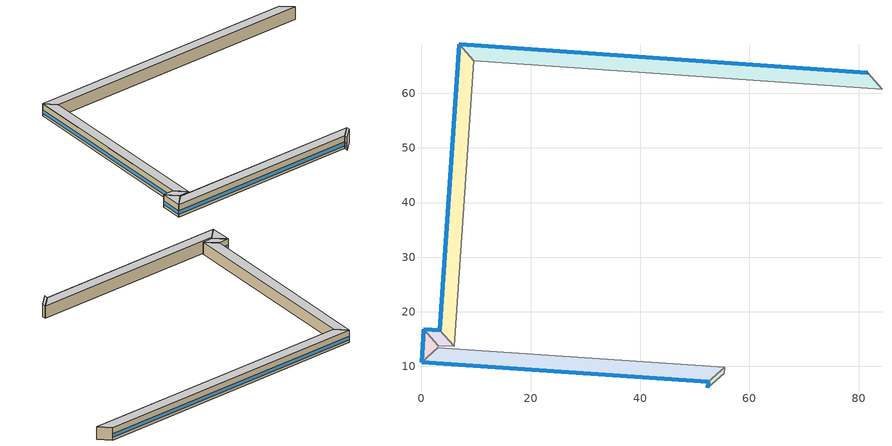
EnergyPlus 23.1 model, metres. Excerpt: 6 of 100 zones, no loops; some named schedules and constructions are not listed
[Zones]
Building Story 1 ThermalZone 19
 floor ground (Typical Insulated Carpeted 8in Slab Floor): 52.42,6.11 52.5,7.22 55.53,9.84 55.45,8.72 z0
 wall outside (Typical Insulated Steel Framed Exterior Wall R-20.41): 52.5,7.22 52.42,6.11 z0:3.6
 wall adiabatic (Typical Interior Wall): 52.42,6.11 55.45,8.72 55.53,9.84 52.5,7.22 z0:3.6
 window (U 0.48 SHGC 0.40 Dbl Ref-D Clr 6mm/13mm): 52.5,7.19 52.42,6.13 z0.76:1.89
 ceiling adiabatic (Typical Interior Ceiling): 55.45,8.72 55.53,9.84 52.5,7.22 52.42,6.11 z3.6
Building Story 1 ThermalZone 20
 floor ground (Typical Insulated Carpeted 8in Slab Floor): 52.5,7.22 0,10.77 3.02,13.4 55.53,9.84 z0
 wall outside (Typical Insulated Steel Framed Exterior Wall R-20.41): 0,10.77 52.5,7.22 z0:3.6
 wall adiabatic (Typical Interior Wall): 52.5,7.22 55.53,9.84 3.02,13.4 0,10.77 z0:3.6
 window (U 0.48 SHGC 0.40 Dbl Ref-D Clr 6mm/13mm): 0.03,10.77 52.48,7.22 z0.76:1.84
 ceiling adiabatic (Typical Interior Ceiling): 55.53,9.84 3.02,13.4 0,10.77 52.5,7.22 z3.6
Building Story 1 ThermalZone 21
 floor ground (Typical Insulated Carpeted 8in Slab Floor): 0,10.77 0.42,16.77 3.09,13.79 3.02,13.4 z0
 wall outside (Typical Insulated Steel Framed Exterior Wall R-20.41): 0.42,16.77 0,10.77 z0:3.6
 wall adiabatic (Typical Interior Wall): 0,10.77 3.02,13.4 3.09,13.79 0.42,16.77 z0:3.6
 window (U 0.48 SHGC 0.40 Dbl Ref-D Clr 6mm/13mm): 0.42,16.74 0,10.8 z0.76:1.85
 ceiling adiabatic (Typical Interior Ceiling): 3.02,13.4 3.09,13.79 0.42,16.77 0,10.77 z3.6
Building Story 1 ThermalZone 22
 floor ground (Typical Insulated Carpeted 8in Slab Floor): 0.42,16.77 3.35,16.66 6.02,13.68 3.09,13.79 z0
 wall outside (Typical Insulated Steel Framed Exterior Wall R-20.41): 3.35,16.66 0.42,16.77 z0:3.6
 wall adiabatic (Typical Interior Wall): 0.42,16.77 3.09,13.79 6.02,13.68 3.35,16.66 z0:3.6
 window (U 0.48 SHGC 0.40 Dbl Ref-D Clr 6mm/13mm): 3.32,16.66 0.44,16.77 z0.76:1.86
 ceiling adiabatic (Typical Interior Ceiling): 3.09,13.79 6.02,13.68 3.35,16.66 0.42,16.77 z3.6
Building Story 1 ThermalZone 23
 floor ground (Typical Insulated Carpeted 8in Slab Floor): 3.35,16.66 6.95,68.97 9.58,65.95 6.02,13.68 z0
 wall outside (Typical Insulated Steel Framed Exterior Wall R-20.41): 6.95,68.97 3.35,16.66 z0:3.6
 wall adiabatic (Typical Interior Wall): 3.35,16.66 6.02,13.68 9.58,65.95 6.95,68.97 z0:3.6
 window (U 0.48 SHGC 0.40 Dbl Ref-D Clr 6mm/13mm): 6.95,68.94 3.35,16.68 z0.76:1.84
 ceiling adiabatic (Typical Interior Ceiling): 6.02,13.68 9.58,65.95 6.95,68.97 3.35,16.66 z3.6
Building Story 1 ThermalZone 24
 floor ground (Typical Insulated Carpeted 8in Slab Floor): 6.95,68.97 81.64,63.75 84.28,60.74 9.58,65.95 z0
 wall outside (Typical Insulated Steel Framed Exterior Wall R-20.41): 81.64,63.75 6.95,68.97 z0:3.6
 wall adiabatic (Typical Interior Wall): 6.95,68.97 9.58,65.95 84.28,60.74 81.64,63.75 z0:3.6
 window (U 0.48 SHGC 0.40 Dbl Ref-D Clr 6mm/13mm): 81.62,63.75 6.98,68.97 z0.76:1.84
 ceiling adiabatic (Typical Interior Ceiling): 9.58,65.95 84.28,60.74 81.64,63.75 6.95,68.97 z3.6
[Schedule:Week:Daily]
SchoolSecondary BLDG_LIGHT_MECHANICAL_SCH_2013 Week Rule - Jun25-Jul1: SchoolSecondary BLDG_LIGHT_MECHANICAL_SCH_2013 Wknd Day, SchoolSecondary BLDG_LIGHT_MECHANICAL_SCH_2013 Wkdy Day, SchoolSecondary BLDG_LIGHT_MECHANICAL_SCH_2013 Wkdy Day, SchoolSecondary BLDG_LIGHT_MECHANICAL_SCH_2013 Wkdy Day, SchoolSecondary BLDG_LIGHT_MECHANICAL_SCH_2013 Wkdy Day, SchoolSecondary BLDG_LIGHT_MECHANICAL_SCH_2013 Wkdy Day, SchoolSecondary BLDG_LIGHT_MECHANICAL_SCH_2013 Wknd Day 1, SchoolSecondary BLDG_LIGHT_MECHANICAL_SCH_2013 Default, SchoolSecondary BLDG_LIGHT_MECHANICAL_SCH_2013 Summer Design Day, SchoolSecondary BLDG_LIGHT_MECHANICAL_SCH_2013 Winter Design Day, SchoolSecondary BLDG_LIGHT_MECHANICAL_SCH_2013 Default, SchoolSecondary BLDG_LIGHT_MECHANICAL_SCH_2013 Default
SchoolSecondary BLDG_LIGHT_MECHANICAL_SCH_2013 Week Rule - Jul2-Aug26: SchoolSecondary BLDG_LIGHT_MECHANICAL_SCH_2013 Wknd Day 1, SchoolSecondary BLDG_LIGHT_MECHANICAL_SCH_2013 Wkdy Day 1, SchoolSecondary BLDG_LIGHT_MECHANICAL_SCH_2013 Wkdy Day 1, SchoolSecondary BLDG_LIGHT_MECHANICAL_SCH_2013 Wkdy Day 1, SchoolSecondary BLDG_LIGHT_MECHANICAL_SCH_2013 Wkdy Day 1, SchoolSecondary BLDG_LIGHT_MECHANICAL_SCH_2013 Wkdy Day 1, SchoolSecondary BLDG_LIGHT_MECHANICAL_SCH_2013 Wknd Day 1, SchoolSecondary BLDG_LIGHT_MECHANICAL_SCH_2013 Default, SchoolSecondary BLDG_LIGHT_MECHANICAL_SCH_2013 Summer Design Day, SchoolSecondary BLDG_LIGHT_MECHANICAL_SCH_2013 Winter Design Day, SchoolSecondary BLDG_LIGHT_MECHANICAL_SCH_2013 Default, SchoolSecondary BLDG_LIGHT_MECHANICAL_SCH_2013 Default
SchoolSecondary BLDG_LIGHT_MECHANICAL_SCH_2013 Week Rule - Aug27-Sep2: SchoolSecondary BLDG_LIGHT_MECHANICAL_SCH_2013 Wknd Day 1, SchoolSecondary BLDG_LIGHT_MECHANICAL_SCH_2013 Wkdy Day 1, SchoolSecondary BLDG_LIGHT_MECHANICAL_SCH_2013 Wkdy Day 1, SchoolSecondary BLDG_LIGHT_MECHANICAL_SCH_2013 Wkdy Day 1, SchoolSecondary BLDG_LIGHT_MECHANICAL_SCH_2013 Wkdy Day 1, SchoolSecondary BLDG_LIGHT_MECHANICAL_SCH_2013 Wkdy Day 2, SchoolSecondary BLDG_LIGHT_MECHANICAL_SCH_2013 Default, SchoolSecondary BLDG_LIGHT_MECHANICAL_SCH_2013 Default, SchoolSecondary BLDG_LIGHT_MECHANICAL_SCH_2013 Summer Design Day, SchoolSecondary BLDG_LIGHT_MECHANICAL_SCH_2013 Winter Design Day, SchoolSecondary BLDG_LIGHT_MECHANICAL_SCH_2013 Default, SchoolSecondary BLDG_LIGHT_MECHANICAL_SCH_2013 Default
SchoolSecondary BLDG_LIGHT_MECHANICAL_SCH_2013 Week Rule - Sep3-Dec31: SchoolSecondary BLDG_LIGHT_MECHANICAL_SCH_2013 Default, SchoolSecondary BLDG_LIGHT_MECHANICAL_SCH_2013 Wkdy Day 2, SchoolSecondary BLDG_LIGHT_MECHANICAL_SCH_2013 Wkdy Day 2, SchoolSecondary BLDG_LIGHT_MECHANICAL_SCH_2013 Wkdy Day 2, SchoolSecondary BLDG_LIGHT_MECHANICAL_SCH_2013 Wkdy Day 2, SchoolSecondary BLDG_LIGHT_MECHANICAL_SCH_2013 Wkdy Day 2, SchoolSecondary BLDG_LIGHT_MECHANICAL_SCH_2013 Default, SchoolSecondary BLDG_LIGHT_MECHANICAL_SCH_2013 Default, SchoolSecondary BLDG_LIGHT_MECHANICAL_SCH_2013 Summer Design Day, SchoolSecondary BLDG_LIGHT_MECHANICAL_SCH_2013 Winter Design Day, SchoolSecondary BLDG_LIGHT_MECHANICAL_SCH_2013 Default, SchoolSecondary BLDG_LIGHT_MECHANICAL_SCH_2013 Default
SchoolSecondary BLDG_LIGHT_OFFICE_SCH_2013 Week Rule - Jan1-Jun24: SchoolSecondary BLDG_LIGHT_OFFICE_SCH_2013 Wknd Day, SchoolSecondary BLDG_LIGHT_OFFICE_SCH_2013 Wkdy Day, SchoolSecondary BLDG_LIGHT_OFFICE_SCH_2013 Wkdy Day, SchoolSecondary BLDG_LIGHT_OFFICE_SCH_2013 Wkdy Day, SchoolSecondary BLDG_LIGHT_OFFICE_SCH_2013 Wkdy Day, SchoolSecondary BLDG_LIGHT_OFFICE_SCH_2013 Wkdy Day, SchoolSecondary BLDG_LIGHT_OFFICE_SCH_2013 Wknd Day, SchoolSecondary BLDG_LIGHT_OFFICE_SCH_2013 Default, SchoolSecondary BLDG_LIGHT_OFFICE_SCH_2013 Summer Design Day, SchoolSecondary BLDG_LIGHT_OFFICE_SCH_2013 Winter Design Day, SchoolSecondary BLDG_LIGHT_OFFICE_SCH_2013 Default, SchoolSecondary BLDG_LIGHT_OFFICE_SCH_2013 Default
SchoolSecondary BLDG_LIGHT_OFFICE_SCH_2013 Week Rule - Jun25-Jul1: SchoolSecondary BLDG_LIGHT_OFFICE_SCH_2013 Wknd Day, SchoolSecondary BLDG_LIGHT_OFFICE_SCH_2013 Wkdy Day, SchoolSecondary BLDG_LIGHT_OFFICE_SCH_2013 Wkdy Day, SchoolSecondary BLDG_LIGHT_OFFICE_SCH_2013 Wkdy Day, SchoolSecondary BLDG_LIGHT_OFFICE_SCH_2013 Wkdy Day, SchoolSecondary BLDG_LIGHT_OFFICE_SCH_2013 Wkdy Day, SchoolSecondary BLDG_LIGHT_OFFICE_SCH_2013 Wknd Day 1, SchoolSecondary BLDG_LIGHT_OFFICE_SCH_2013 Default, SchoolSecondary BLDG_LIGHT_OFFICE_SCH_2013 Summer Design Day, SchoolSecondary BLDG_LIGHT_OFFICE_SCH_2013 Winter Design Day, SchoolSecondary BLDG_LIGHT_OFFICE_SCH_2013 Default, SchoolSecondary BLDG_LIGHT_OFFICE_SCH_2013 Default
SchoolSecondary BLDG_LIGHT_OFFICE_SCH_2013 Week Rule - Jul2-Aug26: SchoolSecondary BLDG_LIGHT_OFFICE_SCH_2013 Wknd Day 1, SchoolSecondary BLDG_LIGHT_OFFICE_SCH_2013 Wkdy Day 1, SchoolSecondary BLDG_LIGHT_OFFICE_SCH_2013 Wkdy Day 1, SchoolSecondary BLDG_LIGHT_OFFICE_SCH_2013 Wkdy Day 1, SchoolSecondary BLDG_LIGHT_OFFICE_SCH_2013 Wkdy Day 1, SchoolSecondary BLDG_LIGHT_OFFICE_SCH_2013 Wkdy Day 1, SchoolSecondary BLDG_LIGHT_OFFICE_SCH_2013 Wknd Day 1, SchoolSecondary BLDG_LIGHT_OFFICE_SCH_2013 Default, SchoolSecondary BLDG_LIGHT_OFFICE_SCH_2013 Summer Design Day, SchoolSecondary BLDG_LIGHT_OFFICE_SCH_2013 Winter Design Day, SchoolSecondary BLDG_LIGHT_OFFICE_SCH_2013 Default, SchoolSecondary BLDG_LIGHT_OFFICE_SCH_2013 Default
SchoolSecondary BLDG_LIGHT_OFFICE_SCH_2013 Week Rule - Aug27-Sep2: SchoolSecondary BLDG_LIGHT_OFFICE_SCH_2013 Wknd Day 1, SchoolSecondary BLDG_LIGHT_OFFICE_SCH_2013 Wkdy Day 1, SchoolSecondary BLDG_LIGHT_OFFICE_SCH_2013 Wkdy Day 1, SchoolSecondary BLDG_LIGHT_OFFICE_SCH_2013 Wkdy Day 1, SchoolSecondary BLDG_LIGHT_OFFICE_SCH_2013 Wkdy Day 1, SchoolSecondary BLDG_LIGHT_OFFICE_SCH_2013 Wkdy Day 2, SchoolSecondary BLDG_LIGHT_OFFICE_SCH_2013 Default, SchoolSecondary BLDG_LIGHT_OFFICE_SCH_2013 Default, SchoolSecondary BLDG_LIGHT_OFFICE_SCH_2013 Summer Design Day, SchoolSecondary BLDG_LIGHT_OFFICE_SCH_2013 Winter Design Day, SchoolSecondary BLDG_LIGHT_OFFICE_SCH_2013 Default, SchoolSecondary BLDG_LIGHT_OFFICE_SCH_2013 Default
SchoolSecondary BLDG_LIGHT_OFFICE_SCH_2013 Week Rule - Sep3-Dec31: SchoolSecondary BLDG_LIGHT_OFFICE_SCH_2013 Default, SchoolSecondary BLDG_LIGHT_OFFICE_SCH_2013 Wkdy Day 2, SchoolSecondary BLDG_LIGHT_OFFICE_SCH_2013 Wkdy Day 2, SchoolSecondary BLDG_LIGHT_OFFICE_SCH_2013 Wkdy Day 2, SchoolSecondary BLDG_LIGHT_OFFICE_SCH_2013 Wkdy Day 2, SchoolSecondary BLDG_LIGHT_OFFICE_SCH_2013 Wkdy Day 2, SchoolSecondary BLDG_LIGHT_OFFICE_SCH_2013 Default, SchoolSecondary BLDG_LIGHT_OFFICE_SCH_2013 Default, SchoolSecondary BLDG_LIGHT_OFFICE_SCH_2013 Summer Design Day, SchoolSecondary BLDG_LIGHT_OFFICE_SCH_2013 Winter Design Day, SchoolSecondary BLDG_LIGHT_OFFICE_SCH_2013 Default, SchoolSecondary BLDG_LIGHT_OFFICE_SCH_2013 Default
SchoolSecondary BLDG_LIGHT_BATH_SCH_2013 Week Rule - Jan1-Jun24: SchoolSecondary BLDG_LIGHT_BATH_SCH_2013 Wknd Day, SchoolSecondary BLDG_LIGHT_BATH_SCH_2013 Wkdy Day, SchoolSecondary BLDG_LIGHT_BATH_SCH_2013 Wkdy Day, SchoolSecondary BLDG_LIGHT_BATH_SCH_2013 Wkdy Day, SchoolSecondary BLDG_LIGHT_BATH_SCH_2013 Wkdy Day, SchoolSecondary BLDG_LIGHT_BATH_SCH_2013 Wkdy Day, SchoolSecondary BLDG_LIGHT_BATH_SCH_2013 Wknd Day, SchoolSecondary BLDG_LIGHT_BATH_SCH_2013 Default, SchoolSecondary BLDG_LIGHT_BATH_SCH_2013 Summer Design Day, SchoolSecondary BLDG_LIGHT_BATH_SCH_2013 Winter Design Day, SchoolSecondary BLDG_LIGHT_BATH_SCH_2013 Default, SchoolSecondary BLDG_LIGHT_BATH_SCH_2013 Default
SchoolSecondary BLDG_LIGHT_BATH_SCH_2013 Week Rule - Jun25-Jul1: SchoolSecondary BLDG_LIGHT_BATH_SCH_2013 Wknd Day, SchoolSecondary BLDG_LIGHT_BATH_SCH_2013 Wkdy Day, SchoolSecondary BLDG_LIGHT_BATH_SCH_2013 Wkdy Day, SchoolSecondary BLDG_LIGHT_BATH_SCH_2013 Wkdy Day, SchoolSecondary BLDG_LIGHT_BATH_SCH_2013 Wkdy Day, SchoolSecondary BLDG_LIGHT_BATH_SCH_2013 Wkdy Day, SchoolSecondary BLDG_LIGHT_BATH_SCH_2013 Wknd Day 1, SchoolSecondary BLDG_LIGHT_BATH_SCH_2013 Default, SchoolSecondary BLDG_LIGHT_BATH_SCH_2013 Summer Design Day, SchoolSecondary BLDG_LIGHT_BATH_SCH_2013 Winter Design Day, SchoolSecondary BLDG_LIGHT_BATH_SCH_2013 Default, SchoolSecondary BLDG_LIGHT_BATH_SCH_2013 Default
SchoolSecondary BLDG_LIGHT_BATH_SCH_2013 Week Rule - Jul2-Aug26: SchoolSecondary BLDG_LIGHT_BATH_SCH_2013 Wknd Day 1, SchoolSecondary BLDG_LIGHT_BATH_SCH_2013 Wkdy Day 1, SchoolSecondary BLDG_LIGHT_BATH_SCH_2013 Wkdy Day 1, SchoolSecondary BLDG_LIGHT_BATH_SCH_2013 Wkdy Day 1, SchoolSecondary BLDG_LIGHT_BATH_SCH_2013 Wkdy Day 1, SchoolSecondary BLDG_LIGHT_BATH_SCH_2013 Wkdy Day 1, SchoolSecondary BLDG_LIGHT_BATH_SCH_2013 Wknd Day 1, SchoolSecondary BLDG_LIGHT_BATH_SCH_2013 Default, SchoolSecondary BLDG_LIGHT_BATH_SCH_2013 Summer Design Day, SchoolSecondary BLDG_LIGHT_BATH_SCH_2013 Winter Design Day, SchoolSecondary BLDG_LIGHT_BATH_SCH_2013 Default, SchoolSecondary BLDG_LIGHT_BATH_SCH_2013 Default
SchoolSecondary BLDG_LIGHT_BATH_SCH_2013 Week Rule - Aug27-Sep2: SchoolSecondary BLDG_LIGHT_BATH_SCH_2013 Wknd Day 1, SchoolSecondary BLDG_LIGHT_BATH_SCH_2013 Wkdy Day 1, SchoolSecondary BLDG_LIGHT_BATH_SCH_2013 Wkdy Day 1, SchoolSecondary BLDG_LIGHT_BATH_SCH_2013 Wkdy Day 1, SchoolSecondary BLDG_LIGHT_BATH_SCH_2013 Wkdy Day 1, SchoolSecondary BLDG_LIGHT_BATH_SCH_2013 Wkdy Day 2, SchoolSecondary BLDG_LIGHT_BATH_SCH_2013 Default, SchoolSecondary BLDG_LIGHT_BATH_SCH_2013 Default, SchoolSecondary BLDG_LIGHT_BATH_SCH_2013 Summer Design Day, SchoolSecondary BLDG_LIGHT_BATH_SCH_2013 Winter Design Day, SchoolSecondary BLDG_LIGHT_BATH_SCH_2013 Default, SchoolSecondary BLDG_LIGHT_BATH_SCH_2013 Default
SchoolSecondary BLDG_LIGHT_BATH_SCH_2013 Week Rule - Sep3-Dec31: SchoolSecondary BLDG_LIGHT_BATH_SCH_2013 Default, SchoolSecondary BLDG_LIGHT_BATH_SCH_2013 Wkdy Day 2, SchoolSecondary BLDG_LIGHT_BATH_SCH_2013 Wkdy Day 2, SchoolSecondary BLDG_LIGHT_BATH_SCH_2013 Wkdy Day 2, SchoolSecondary BLDG_LIGHT_BATH_SCH_2013 Wkdy Day 2, SchoolSecondary BLDG_LIGHT_BATH_SCH_2013 Wkdy Day 2, SchoolSecondary BLDG_LIGHT_BATH_SCH_2013 Default, SchoolSecondary BLDG_LIGHT_BATH_SCH_2013 Default, SchoolSecondary BLDG_LIGHT_BATH_SCH_2013 Summer Design Day, SchoolSecondary BLDG_LIGHT_BATH_SCH_2013 Winter Design Day, SchoolSecondary BLDG_LIGHT_BATH_SCH_2013 Default, SchoolSecondary BLDG_LIGHT_BATH_SCH_2013 Default
SchoolSecondary BLDG_OCC_SCH_Auditorium Week Rule - Jan1-Jun24: SchoolSecondary BLDG_OCC_SCH_Auditorium Wknd Day, SchoolSecondary BLDG_OCC_SCH_Auditorium Wkdy|SmrDsn Day, SchoolSecondary BLDG_OCC_SCH_Auditorium Wkdy|SmrDsn Day, SchoolSecondary BLDG_OCC_SCH_Auditorium Wkdy|SmrDsn Day, SchoolSecondary BLDG_OCC_SCH_Auditorium Wkdy|SmrDsn Day, SchoolSecondary BLDG_OCC_SCH_Auditorium Wkdy|SmrDsn Day, SchoolSecondary BLDG_OCC_SCH_Auditorium Wknd Day, SchoolSecondary BLDG_OCC_SCH_Auditorium Default, SchoolSecondary BLDG_OCC_SCH_Auditorium Summer Design Day, SchoolSecondary BLDG_OCC_SCH_Auditorium Winter Design Day, SchoolSecondary BLDG_OCC_SCH_Auditorium Default, SchoolSecondary BLDG_OCC_SCH_Auditorium Default
SchoolSecondary BLDG_OCC_SCH_Auditorium Week Rule - Jun25-Jul1: SchoolSecondary BLDG_OCC_SCH_Auditorium Wknd Day, SchoolSecondary BLDG_OCC_SCH_Auditorium Wkdy|SmrDsn Day, SchoolSecondary BLDG_OCC_SCH_Auditorium Wkdy|SmrDsn Day, SchoolSecondary BLDG_OCC_SCH_Auditorium Wkdy|SmrDsn Day, SchoolSecondary BLDG_OCC_SCH_Auditorium Wkdy|SmrDsn Day, SchoolSecondary BLDG_OCC_SCH_Auditorium Wkdy|SmrDsn Day, SchoolSecondary BLDG_OCC_SCH_Auditorium Wknd Day 1, SchoolSecondary BLDG_OCC_SCH_Auditorium Default, SchoolSecondary BLDG_OCC_SCH_Auditorium Summer Design Day, SchoolSecondary BLDG_OCC_SCH_Auditorium Winter Design Day, SchoolSecondary BLDG_OCC_SCH_Auditorium Default, SchoolSecondary BLDG_OCC_SCH_Auditorium Default
SchoolSecondary BLDG_OCC_SCH_Auditorium Week Rule - Jul2-Aug26: SchoolSecondary BLDG_OCC_SCH_Auditorium Wknd Day 1, SchoolSecondary BLDG_OCC_SCH_Auditorium Wkdy|SmrDsn Day 1, SchoolSecondary BLDG_OCC_SCH_Auditorium Wkdy|SmrDsn Day 1, SchoolSecondary BLDG_OCC_SCH_Auditorium Wkdy|SmrDsn Day 1, SchoolSecondary BLDG_OCC_SCH_Auditorium Wkdy|SmrDsn Day 1, SchoolSecondary BLDG_OCC_SCH_Auditorium Wkdy|SmrDsn Day 1, SchoolSecondary BLDG_OCC_SCH_Auditorium Wknd Day 1, SchoolSecondary BLDG_OCC_SCH_Auditorium Default, SchoolSecondary BLDG_OCC_SCH_Auditorium Summer Design Day, SchoolSecondary BLDG_OCC_SCH_Auditorium Winter Design Day, SchoolSecondary BLDG_OCC_SCH_Auditorium Default, SchoolSecondary BLDG_OCC_SCH_Auditorium Default
SchoolSecondary BLDG_OCC_SCH_Auditorium Week Rule - Aug27-Sep2: SchoolSecondary BLDG_OCC_SCH_Auditorium Wknd Day 1, SchoolSecondary BLDG_OCC_SCH_Auditorium Wkdy|SmrDsn Day 1, SchoolSecondary BLDG_OCC_SCH_Auditorium Wkdy|SmrDsn Day 1, SchoolSecondary BLDG_OCC_SCH_Auditorium Wkdy|SmrDsn Day 1, SchoolSecondary BLDG_OCC_SCH_Auditorium Wkdy|SmrDsn Day 1, SchoolSecondary BLDG_OCC_SCH_Auditorium Wkdy|SmrDsn Day 2, SchoolSecondary BLDG_OCC_SCH_Auditorium Default, SchoolSecondary BLDG_OCC_SCH_Auditorium Default, SchoolSecondary BLDG_OCC_SCH_Auditorium Summer Design Day, SchoolSecondary BLDG_OCC_SCH_Auditorium Winter Design Day, SchoolSecondary BLDG_OCC_SCH_Auditorium Default, SchoolSecondary BLDG_OCC_SCH_Auditorium Default
SchoolSecondary BLDG_OCC_SCH_Auditorium Week Rule - Sep3-Dec31: SchoolSecondary BLDG_OCC_SCH_Auditorium Default, SchoolSecondary BLDG_OCC_SCH_Auditorium Wkdy|SmrDsn Day 2, SchoolSecondary BLDG_OCC_SCH_Auditorium Wkdy|SmrDsn Day 2, SchoolSecondary BLDG_OCC_SCH_Auditorium Wkdy|SmrDsn Day 2, SchoolSecondary BLDG_OCC_SCH_Auditorium Wkdy|SmrDsn Day 2, SchoolSecondary BLDG_OCC_SCH_Auditorium Wkdy|SmrDsn Day 2, SchoolSecondary BLDG_OCC_SCH_Auditorium Default, SchoolSecondary BLDG_OCC_SCH_Auditorium Default, SchoolSecondary BLDG_OCC_SCH_Auditorium Summer Design Day, SchoolSecondary BLDG_OCC_SCH_Auditorium Winter Design Day, SchoolSecondary BLDG_OCC_SCH_Auditorium Default, SchoolSecondary BLDG_OCC_SCH_Auditorium Default
SchoolSecondary BLDG_OCC_SCH_Cafeteria Week Rule - Jan1-Jun24: SchoolSecondary BLDG_OCC_SCH_Cafeteria Wknd Day, SchoolSecondary BLDG_OCC_SCH_Cafeteria Wkdy|SmrDsn Day, SchoolSecondary BLDG_OCC_SCH_Cafeteria Wkdy|SmrDsn Day, SchoolSecondary BLDG_OCC_SCH_Cafeteria Wkdy|SmrDsn Day, SchoolSecondary BLDG_OCC_SCH_Cafeteria Wkdy|SmrDsn Day, SchoolSecondary BLDG_OCC_SCH_Cafeteria Wkdy|SmrDsn Day, SchoolSecondary BLDG_OCC_SCH_Cafeteria Wknd Day, SchoolSecondary BLDG_OCC_SCH_Cafeteria Default, SchoolSecondary BLDG_OCC_SCH_Cafeteria Summer Design Day, SchoolSecondary BLDG_OCC_SCH_Cafeteria Winter Design Day, SchoolSecondary BLDG_OCC_SCH_Cafeteria Default, SchoolSecondary BLDG_OCC_SCH_Cafeteria Default
SchoolSecondary BLDG_OCC_SCH_Cafeteria Week Rule - Jun25-Jul1: SchoolSecondary BLDG_OCC_SCH_Cafeteria Wknd Day, SchoolSecondary BLDG_OCC_SCH_Cafeteria Wkdy|SmrDsn Day, SchoolSecondary BLDG_OCC_SCH_Cafeteria Wkdy|SmrDsn Day, SchoolSecondary BLDG_OCC_SCH_Cafeteria Wkdy|SmrDsn Day, SchoolSecondary BLDG_OCC_SCH_Cafeteria Wkdy|SmrDsn Day, SchoolSecondary BLDG_OCC_SCH_Cafeteria Wkdy|SmrDsn Day, SchoolSecondary BLDG_OCC_SCH_Cafeteria Wknd Day 1, SchoolSecondary BLDG_OCC_SCH_Cafeteria Default, SchoolSecondary BLDG_OCC_SCH_Cafeteria Summer Design Day, SchoolSecondary BLDG_OCC_SCH_Cafeteria Winter Design Day, SchoolSecondary BLDG_OCC_SCH_Cafeteria Default, SchoolSecondary BLDG_OCC_SCH_Cafeteria Default
SchoolSecondary BLDG_OCC_SCH_Cafeteria Week Rule - Jul2-Aug26: SchoolSecondary BLDG_OCC_SCH_Cafeteria Wknd Day 1, SchoolSecondary BLDG_OCC_SCH_Cafeteria Wkdy|SmrDsn Day 1, SchoolSecondary BLDG_OCC_SCH_Cafeteria Wkdy|SmrDsn Day 1, SchoolSecondary BLDG_OCC_SCH_Cafeteria Wkdy|SmrDsn Day 1, SchoolSecondary BLDG_OCC_SCH_Cafeteria Wkdy|SmrDsn Day 1, SchoolSecondary BLDG_OCC_SCH_Cafeteria Wkdy|SmrDsn Day 1, SchoolSecondary BLDG_OCC_SCH_Cafeteria Wknd Day 1, SchoolSecondary BLDG_OCC_SCH_Cafeteria Default, SchoolSecondary BLDG_OCC_SCH_Cafeteria Summer Design Day, SchoolSecondary BLDG_OCC_SCH_Cafeteria Winter Design Day, SchoolSecondary BLDG_OCC_SCH_Cafeteria Default, SchoolSecondary BLDG_OCC_SCH_Cafeteria Default
SchoolSecondary BLDG_OCC_SCH_Cafeteria Week Rule - Aug27-Sep2: SchoolSecondary BLDG_OCC_SCH_Cafeteria Wknd Day 1, SchoolSecondary BLDG_OCC_SCH_Cafeteria Wkdy|SmrDsn Day 1, SchoolSecondary BLDG_OCC_SCH_Cafeteria Wkdy|SmrDsn Day 1, SchoolSecondary BLDG_OCC_SCH_Cafeteria Wkdy|SmrDsn Day 1, SchoolSecondary BLDG_OCC_SCH_Cafeteria Wkdy|SmrDsn Day 1, SchoolSecondary BLDG_OCC_SCH_Cafeteria Wkdy|SmrDsn Day 2, SchoolSecondary BLDG_OCC_SCH_Cafeteria Default, SchoolSecondary BLDG_OCC_SCH_Cafeteria Default, SchoolSecondary BLDG_OCC_SCH_Cafeteria Summer Design Day, SchoolSecondary BLDG_OCC_SCH_Cafeteria Winter Design Day, SchoolSecondary BLDG_OCC_SCH_Cafeteria Default, SchoolSecondary BLDG_OCC_SCH_Cafeteria Default
SchoolSecondary BLDG_OCC_SCH_Cafeteria Week Rule - Sep3-Dec31: SchoolSecondary BLDG_OCC_SCH_Cafeteria Default, SchoolSecondary BLDG_OCC_SCH_Cafeteria Wkdy|SmrDsn Day 2, SchoolSecondary BLDG_OCC_SCH_Cafeteria Wkdy|SmrDsn Day 2, SchoolSecondary BLDG_OCC_SCH_Cafeteria Wkdy|SmrDsn Day 2, SchoolSecondary BLDG_OCC_SCH_Cafeteria Wkdy|SmrDsn Day 2, SchoolSecondary BLDG_OCC_SCH_Cafeteria Wkdy|SmrDsn Day 2, SchoolSecondary BLDG_OCC_SCH_Cafeteria Default, SchoolSecondary BLDG_OCC_SCH_Cafeteria Default, SchoolSecondary BLDG_OCC_SCH_Cafeteria Summer Design Day, SchoolSecondary BLDG_OCC_SCH_Cafeteria Winter Design Day, SchoolSecondary BLDG_OCC_SCH_Cafeteria Default, SchoolSecondary BLDG_OCC_SCH_Cafeteria Default
SchoolSecondary BLDG_OCC_SCH_Extend Week Rule - Jan1-Jun24: SchoolSecondary BLDG_OCC_SCH_Extend Wknd Day, SchoolSecondary BLDG_OCC_SCH_Extend Wkdy|SmrDsn Day, SchoolSecondary BLDG_OCC_SCH_Extend Wkdy|SmrDsn Day, SchoolSecondary BLDG_OCC_SCH_Extend Wkdy|SmrDsn Day, SchoolSecondary BLDG_OCC_SCH_Extend Wkdy|SmrDsn Day, SchoolSecondary BLDG_OCC_SCH_Extend Wkdy|SmrDsn Day, SchoolSecondary BLDG_OCC_SCH_Extend Wknd Day, SchoolSecondary BLDG_OCC_SCH_Extend Default, SchoolSecondary BLDG_OCC_SCH_Extend Summer Design Day, SchoolSecondary BLDG_OCC_SCH_Extend Winter Design Day, SchoolSecondary BLDG_OCC_SCH_Extend Default, SchoolSecondary BLDG_OCC_SCH_Extend Default
SchoolSecondary BLDG_OCC_SCH_Extend Week Rule - Jun25-Jul1: SchoolSecondary BLDG_OCC_SCH_Extend Wknd Day, SchoolSecondary BLDG_OCC_SCH_Extend Wkdy|SmrDsn Day, SchoolSecondary BLDG_OCC_SCH_Extend Wkdy|SmrDsn Day, SchoolSecondary BLDG_OCC_SCH_Extend Wkdy|SmrDsn Day, SchoolSecondary BLDG_OCC_SCH_Extend Wkdy|SmrDsn Day, SchoolSecondary BLDG_OCC_SCH_Extend Wkdy|SmrDsn Day, SchoolSecondary BLDG_OCC_SCH_Extend Wknd Day 1, SchoolSecondary BLDG_OCC_SCH_Extend Default, SchoolSecondary BLDG_OCC_SCH_Extend Summer Design Day, SchoolSecondary BLDG_OCC_SCH_Extend Winter Design Day, SchoolSecondary BLDG_OCC_SCH_Extend Default, SchoolSecondary BLDG_OCC_SCH_Extend Default
SchoolSecondary BLDG_OCC_SCH_Extend Week Rule - Jul2-Aug26: SchoolSecondary BLDG_OCC_SCH_Extend Wknd Day 1, SchoolSecondary BLDG_OCC_SCH_Extend Wkdy|SmrDsn Day 1, SchoolSecondary BLDG_OCC_SCH_Extend Wkdy|SmrDsn Day 1, SchoolSecondary BLDG_OCC_SCH_Extend Wkdy|SmrDsn Day 1, SchoolSecondary BLDG_OCC_SCH_Extend Wkdy|SmrDsn Day 1, SchoolSecondary BLDG_OCC_SCH_Extend Wkdy|SmrDsn Day 1, SchoolSecondary BLDG_OCC_SCH_Extend Wknd Day 1, SchoolSecondary BLDG_OCC_SCH_Extend Default, SchoolSecondary BLDG_OCC_SCH_Extend Summer Design Day, SchoolSecondary BLDG_OCC_SCH_Extend Winter Design Day, SchoolSecondary BLDG_OCC_SCH_Extend Default, SchoolSecondary BLDG_OCC_SCH_Extend Default
SchoolSecondary BLDG_OCC_SCH_Extend Week Rule - Aug27-Sep2: SchoolSecondary BLDG_OCC_SCH_Extend Wknd Day 1, SchoolSecondary BLDG_OCC_SCH_Extend Wkdy|SmrDsn Day 1, SchoolSecondary BLDG_OCC_SCH_Extend Wkdy|SmrDsn Day 1, SchoolSecondary BLDG_OCC_SCH_Extend Wkdy|SmrDsn Day 1, SchoolSecondary BLDG_OCC_SCH_Extend Wkdy|SmrDsn Day 1, SchoolSecondary BLDG_OCC_SCH_Extend Wkdy|SmrDsn Day 2, SchoolSecondary BLDG_OCC_SCH_Extend Default, SchoolSecondary BLDG_OCC_SCH_Extend Default, SchoolSecondary BLDG_OCC_SCH_Extend Summer Design Day, SchoolSecondary BLDG_OCC_SCH_Extend Winter Design Day, SchoolSecondary BLDG_OCC_SCH_Extend Default, SchoolSecondary BLDG_OCC_SCH_Extend Default
SchoolSecondary BLDG_OCC_SCH_Extend Week Rule - Sep3-Dec31: SchoolSecondary BLDG_OCC_SCH_Extend Default, SchoolSecondary BLDG_OCC_SCH_Extend Wkdy|SmrDsn Day 2, SchoolSecondary BLDG_OCC_SCH_Extend Wkdy|SmrDsn Day 2, SchoolSecondary BLDG_OCC_SCH_Extend Wkdy|SmrDsn Day 2, SchoolSecondary BLDG_OCC_SCH_Extend Wkdy|SmrDsn Day 2, SchoolSecondary BLDG_OCC_SCH_Extend Wkdy|SmrDsn Day 2, SchoolSecondary BLDG_OCC_SCH_Extend Default, SchoolSecondary BLDG_OCC_SCH_Extend Default, SchoolSecondary BLDG_OCC_SCH_Extend Summer Design Day, SchoolSecondary BLDG_OCC_SCH_Extend Winter Design Day, SchoolSecondary BLDG_OCC_SCH_Extend Default, SchoolSecondary BLDG_OCC_SCH_Extend Default
SchoolSecondary BLDG_OCC_SCH_Gym Week Rule - Sep3-Dec31: SchoolSecondary BLDG_OCC_SCH_Gym Default, SchoolSecondary BLDG_OCC_SCH_Gym Wkdy|SmrDsn Day 2, SchoolSecondary BLDG_OCC_SCH_Gym Wkdy|SmrDsn Day 2, SchoolSecondary BLDG_OCC_SCH_Gym Wkdy|SmrDsn Day 2, SchoolSecondary BLDG_OCC_SCH_Gym Wkdy|SmrDsn Day 2, SchoolSecondary BLDG_OCC_SCH_Gym Wkdy|SmrDsn Day 2, SchoolSecondary BLDG_OCC_SCH_Gym Default, SchoolSecondary BLDG_OCC_SCH_Gym Default, SchoolSecondary BLDG_OCC_SCH_Gym Summer Design Day, SchoolSecondary BLDG_OCC_SCH_Gym Winter Design Day, SchoolSecondary BLDG_OCC_SCH_Gym Default, SchoolSecondary BLDG_OCC_SCH_Gym Default
SchoolSecondary BLDG_OCC_SCH_Offices Week Rule - Jan1-Jun24: SchoolSecondary BLDG_OCC_SCH_Offices Wknd Day, SchoolSecondary BLDG_OCC_SCH_Offices Wkdy|SmrDsn Day, SchoolSecondary BLDG_OCC_SCH_Offices Wkdy|SmrDsn Day, SchoolSecondary BLDG_OCC_SCH_Offices Wkdy|SmrDsn Day, SchoolSecondary BLDG_OCC_SCH_Offices Wkdy|SmrDsn Day, SchoolSecondary BLDG_OCC_SCH_Offices Wkdy|SmrDsn Day, SchoolSecondary BLDG_OCC_SCH_Offices Wknd Day, SchoolSecondary BLDG_OCC_SCH_Offices Default, SchoolSecondary BLDG_OCC_SCH_Offices Summer Design Day, SchoolSecondary BLDG_OCC_SCH_Offices Winter Design Day, SchoolSecondary BLDG_OCC_SCH_Offices Default, SchoolSecondary BLDG_OCC_SCH_Offices Default
SchoolSecondary BLDG_OCC_SCH_Offices Week Rule - Jun25-Jul1: SchoolSecondary BLDG_OCC_SCH_Offices Wknd Day, SchoolSecondary BLDG_OCC_SCH_Offices Wkdy|SmrDsn Day, SchoolSecondary BLDG_OCC_SCH_Offices Wkdy|SmrDsn Day, SchoolSecondary BLDG_OCC_SCH_Offices Wkdy|SmrDsn Day, SchoolSecondary BLDG_OCC_SCH_Offices Wkdy|SmrDsn Day, SchoolSecondary BLDG_OCC_SCH_Offices Wkdy|SmrDsn Day, SchoolSecondary BLDG_OCC_SCH_Offices Wknd Day 1, SchoolSecondary BLDG_OCC_SCH_Offices Default, SchoolSecondary BLDG_OCC_SCH_Offices Summer Design Day, SchoolSecondary BLDG_OCC_SCH_Offices Winter Design Day, SchoolSecondary BLDG_OCC_SCH_Offices Default, SchoolSecondary BLDG_OCC_SCH_Offices Default
SchoolSecondary BLDG_OCC_SCH_Offices Week Rule - Jul2-Aug26: SchoolSecondary BLDG_OCC_SCH_Offices Wknd Day 1, SchoolSecondary BLDG_OCC_SCH_Offices Wkdy|SmrDsn Day 1, SchoolSecondary BLDG_OCC_SCH_Offices Wkdy|SmrDsn Day 1, SchoolSecondary BLDG_OCC_SCH_Offices Wkdy|SmrDsn Day 1, SchoolSecondary BLDG_OCC_SCH_Offices Wkdy|SmrDsn Day 1, SchoolSecondary BLDG_OCC_SCH_Offices Wkdy|SmrDsn Day 1, SchoolSecondary BLDG_OCC_SCH_Offices Wknd Day 1, SchoolSecondary BLDG_OCC_SCH_Offices Default, SchoolSecondary BLDG_OCC_SCH_Offices Summer Design Day, SchoolSecondary BLDG_OCC_SCH_Offices Winter Design Day, SchoolSecondary BLDG_OCC_SCH_Offices Default, SchoolSecondary BLDG_OCC_SCH_Offices Default
SchoolSecondary BLDG_OCC_SCH_Offices Week Rule - Aug27-Sep2: SchoolSecondary BLDG_OCC_SCH_Offices Wknd Day 1, SchoolSecondary BLDG_OCC_SCH_Offices Wkdy|SmrDsn Day 1, SchoolSecondary BLDG_OCC_SCH_Offices Wkdy|SmrDsn Day 1, SchoolSecondary BLDG_OCC_SCH_Offices Wkdy|SmrDsn Day 1, SchoolSecondary BLDG_OCC_SCH_Offices Wkdy|SmrDsn Day 1, SchoolSecondary BLDG_OCC_SCH_Offices Wkdy|SmrDsn Day 2, SchoolSecondary BLDG_OCC_SCH_Offices Default, SchoolSecondary BLDG_OCC_SCH_Offices Default, SchoolSecondary BLDG_OCC_SCH_Offices Summer Design Day, SchoolSecondary BLDG_OCC_SCH_Offices Winter Design Day, SchoolSecondary BLDG_OCC_SCH_Offices Default, SchoolSecondary BLDG_OCC_SCH_Offices Default
SchoolSecondary BLDG_OCC_SCH_Offices Week Rule - Sep3-Dec31: SchoolSecondary BLDG_OCC_SCH_Offices Default, SchoolSecondary BLDG_OCC_SCH_Offices Wkdy|SmrDsn Day 2, SchoolSecondary BLDG_OCC_SCH_Offices Wkdy|SmrDsn Day 2, SchoolSecondary BLDG_OCC_SCH_Offices Wkdy|SmrDsn Day 2, SchoolSecondary BLDG_OCC_SCH_Offices Wkdy|SmrDsn Day 2, SchoolSecondary BLDG_OCC_SCH_Offices Wkdy|SmrDsn Day 2, SchoolSecondary BLDG_OCC_SCH_Offices Default, SchoolSecondary BLDG_OCC_SCH_Offices Default, SchoolSecondary BLDG_OCC_SCH_Offices Summer Design Day, SchoolSecondary BLDG_OCC_SCH_Offices Winter Design Day, SchoolSecondary BLDG_OCC_SCH_Offices Default, SchoolSecondary BLDG_OCC_SCH_Offices Default
Elevator Schedule 3 Week Rule - Jan1-Jun10: 75 space(s) Occ Sch Sunday 3, 75 space(s) Occ Sch Default 3, 75 space(s) Occ Sch Tuesday 19, 75 space(s) Occ Sch Wednesday 19, 75 space(s) Occ Sch Thursday 19, 75 space(s) Occ Sch Friday 19, 75 space(s) Occ Sch Saturday 3, 75 space(s) Occ Sch Default 3, 75 space(s) Occ Sch Summer Design Day 3, 75 space(s) Occ Sch Winter Design Day 3, 75 space(s) Occ Sch Default 3, 75 space(s) Occ Sch Default 3
Elevator Schedule 3 Week Rule - Jun11-Jun17: 75 space(s) Occ Sch Sunday 3, 75 space(s) Occ Sch Default 3, 75 space(s) Occ Sch Tuesday 19, 75 space(s) Occ Sch Wednesday 19, 75 space(s) Occ Sch Thursday 19, 75 space(s) Occ Sch Friday 18, 75 space(s) Occ Sch Saturday 3, 75 space(s) Occ Sch Default 3, 75 space(s) Occ Sch Summer Design Day 3, 75 space(s) Occ Sch Winter Design Day 3, 75 space(s) Occ Sch Default 3, 75 space(s) Occ Sch Default 3
Elevator Schedule 3 Week Rule - Jun18-Jul1: 75 space(s) Occ Sch Sunday 3, 75 space(s) Occ Sch Monday 16, 75 space(s) Occ Sch Tuesday 18, 75 space(s) Occ Sch Wednesday 18, 75 space(s) Occ Sch Thursday 18, 75 space(s) Occ Sch Friday 18, 75 space(s) Occ Sch Saturday 3, 75 space(s) Occ Sch Default 3, 75 space(s) Occ Sch Summer Design Day 3, 75 space(s) Occ Sch Winter Design Day 3, 75 space(s) Occ Sch Default 3, 75 space(s) Occ Sch Default 3
Elevator Schedule 3 Week Rule - Jul2-Aug26: 75 space(s) Occ Sch Sunday 3, 75 space(s) Occ Sch Monday 15, 75 space(s) Occ Sch Tuesday 17, 75 space(s) Occ Sch Wednesday 17, 75 space(s) Occ Sch Thursday 17, 75 space(s) Occ Sch Friday 17, 75 space(s) Occ Sch Saturday 3, 75 space(s) Occ Sch Default 3, 75 space(s) Occ Sch Summer Design Day 3, 75 space(s) Occ Sch Winter Design Day 3, 75 space(s) Occ Sch Default 3, 75 space(s) Occ Sch Default 3
Elevator Schedule 3 Week Rule - Aug27-Sep2: 75 space(s) Occ Sch Sunday 3, 75 space(s) Occ Sch Monday 15, 75 space(s) Occ Sch Tuesday 17, 75 space(s) Occ Sch Wednesday 17, 75 space(s) Occ Sch Thursday 17, 75 space(s) Occ Sch Friday 16, 75 space(s) Occ Sch Saturday 3, 75 space(s) Occ Sch Default 3, 75 space(s) Occ Sch Summer Design Day 3, 75 space(s) Occ Sch Winter Design Day 3, 75 space(s) Occ Sch Default 3, 75 space(s) Occ Sch Default 3
Elevator Schedule 3 Week Rule - Sep3-Sep16: 75 space(s) Occ Sch Sunday 3, 75 space(s) Occ Sch Monday 14, 75 space(s) Occ Sch Tuesday 16, 75 space(s) Occ Sch Wednesday 16, 75 space(s) Occ Sch Thursday 16, 75 space(s) Occ Sch Friday 16, 75 space(s) Occ Sch Saturday 3, 75 space(s) Occ Sch Default 3, 75 space(s) Occ Sch Summer Design Day 3, 75 space(s) Occ Sch Winter Design Day 3, 75 space(s) Occ Sch Default 3, 75 space(s) Occ Sch Default 3
Elevator Schedule 3 Week Rule - Sep17-Dec31: 75 space(s) Occ Sch Sunday 3, 75 space(s) Occ Sch Monday 13, 75 space(s) Occ Sch Tuesday 15, 75 space(s) Occ Sch Wednesday 15, 75 space(s) Occ Sch Thursday 15, 75 space(s) Occ Sch Friday 15, 75 space(s) Occ Sch Saturday 3, 75 space(s) Occ Sch Default 3, 75 space(s) Occ Sch Summer Design Day 3, 75 space(s) Occ Sch Winter Design Day 3, 75 space(s) Occ Sch Default 3, 75 space(s) Occ Sch Default 3
Elevator Schedule 1 Week Rule - Jan1-Jun10: 75 space(s) Occ Sch Sunday 1, 75 space(s) Occ Sch Default 1, 75 space(s) Occ Sch Tuesday 9, 75 space(s) Occ Sch Wednesday 9, 75 space(s) Occ Sch Thursday 9, 75 space(s) Occ Sch Friday 9, 75 space(s) Occ Sch Saturday 1, 75 space(s) Occ Sch Default 1, 75 space(s) Occ Sch Summer Design Day 1, 75 space(s) Occ Sch Winter Design Day 1, 75 space(s) Occ Sch Default 1, 75 space(s) Occ Sch Default 1
Elevator Schedule 1 Week Rule - Jun11-Jun17: 75 space(s) Occ Sch Sunday 1, 75 space(s) Occ Sch Default 1, 75 space(s) Occ Sch Tuesday 9, 75 space(s) Occ Sch Wednesday 9, 75 space(s) Occ Sch Thursday 9, 75 space(s) Occ Sch Friday 8, 75 space(s) Occ Sch Saturday 1, 75 space(s) Occ Sch Default 1, 75 space(s) Occ Sch Summer Design Day 1, 75 space(s) Occ Sch Winter Design Day 1, 75 space(s) Occ Sch Default 1, 75 space(s) Occ Sch Default 1
Elevator Schedule 1 Week Rule - Jun18-Jul1: 75 space(s) Occ Sch Sunday 1, 75 space(s) Occ Sch Monday 8, 75 space(s) Occ Sch Tuesday 8, 75 space(s) Occ Sch Wednesday 8, 75 space(s) Occ Sch Thursday 8, 75 space(s) Occ Sch Friday 8, 75 space(s) Occ Sch Saturday 1, 75 space(s) Occ Sch Default 1, 75 space(s) Occ Sch Summer Design Day 1, 75 space(s) Occ Sch Winter Design Day 1, 75 space(s) Occ Sch Default 1, 75 space(s) Occ Sch Default 1
Elevator Schedule 1 Week Rule - Jul2-Aug26: 75 space(s) Occ Sch Sunday 1, 75 space(s) Occ Sch Monday 7, 75 space(s) Occ Sch Tuesday 7, 75 space(s) Occ Sch Wednesday 7, 75 space(s) Occ Sch Thursday 7, 75 space(s) Occ Sch Friday 7, 75 space(s) Occ Sch Saturday 1, 75 space(s) Occ Sch Default 1, 75 space(s) Occ Sch Summer Design Day 1, 75 space(s) Occ Sch Winter Design Day 1, 75 space(s) Occ Sch Default 1, 75 space(s) Occ Sch Default 1
Elevator Schedule 1 Week Rule - Aug27-Sep2: 75 space(s) Occ Sch Sunday 1, 75 space(s) Occ Sch Monday 7, 75 space(s) Occ Sch Tuesday 7, 75 space(s) Occ Sch Wednesday 7, 75 space(s) Occ Sch Thursday 7, 75 space(s) Occ Sch Friday 6, 75 space(s) Occ Sch Saturday 1, 75 space(s) Occ Sch Default 1, 75 space(s) Occ Sch Summer Design Day 1, 75 space(s) Occ Sch Winter Design Day 1, 75 space(s) Occ Sch Default 1, 75 space(s) Occ Sch Default 1
Elevator Schedule 1 Week Rule - Sep3-Sep16: 75 space(s) Occ Sch Sunday 1, 75 space(s) Occ Sch Monday 6, 75 space(s) Occ Sch Tuesday 6, 75 space(s) Occ Sch Wednesday 6, 75 space(s) Occ Sch Thursday 6, 75 space(s) Occ Sch Friday 6, 75 space(s) Occ Sch Saturday 1, 75 space(s) Occ Sch Default 1, 75 space(s) Occ Sch Summer Design Day 1, 75 space(s) Occ Sch Winter Design Day 1, 75 space(s) Occ Sch Default 1, 75 space(s) Occ Sch Default 1
Elevator Schedule 1 Week Rule - Sep17-Dec31: 75 space(s) Occ Sch Sunday 1, 75 space(s) Occ Sch Monday 5, 75 space(s) Occ Sch Tuesday 5, 75 space(s) Occ Sch Wednesday 5, 75 space(s) Occ Sch Thursday 5, 75 space(s) Occ Sch Friday 5, 75 space(s) Occ Sch Saturday 1, 75 space(s) Occ Sch Default 1, 75 space(s) Occ Sch Summer Design Day 1, 75 space(s) Occ Sch Winter Design Day 1, 75 space(s) Occ Sch Default 1, 75 space(s) Occ Sch Default 1
Elevator Schedule 2 Week Rule - Jan1-Jun10: 75 space(s) Occ Sch Sunday 2, 75 space(s) Occ Sch Default 2, 75 space(s) Occ Sch Tuesday 14, 75 space(s) Occ Sch Wednesday 14, 75 space(s) Occ Sch Thursday 14, 75 space(s) Occ Sch Friday 14, 75 space(s) Occ Sch Saturday 2, 75 space(s) Occ Sch Default 2, 75 space(s) Occ Sch Summer Design Day 2, 75 space(s) Occ Sch Winter Design Day 2, 75 space(s) Occ Sch Default 2, 75 space(s) Occ Sch Default 2
Elevator Schedule 2 Week Rule - Jun11-Jun17: 75 space(s) Occ Sch Sunday 2, 75 space(s) Occ Sch Default 2, 75 space(s) Occ Sch Tuesday 14, 75 space(s) Occ Sch Wednesday 14, 75 space(s) Occ Sch Thursday 14, 75 space(s) Occ Sch Friday 13, 75 space(s) Occ Sch Saturday 2, 75 space(s) Occ Sch Default 2, 75 space(s) Occ Sch Summer Design Day 2, 75 space(s) Occ Sch Winter Design Day 2, 75 space(s) Occ Sch Default 2, 75 space(s) Occ Sch Default 2
Elevator Schedule 2 Week Rule - Jun18-Jul1: 75 space(s) Occ Sch Sunday 2, 75 space(s) Occ Sch Monday 12, 75 space(s) Occ Sch Tuesday 13, 75 space(s) Occ Sch Wednesday 13, 75 space(s) Occ Sch Thursday 13, 75 space(s) Occ Sch Friday 13, 75 space(s) Occ Sch Saturday 2, 75 space(s) Occ Sch Default 2, 75 space(s) Occ Sch Summer Design Day 2, 75 space(s) Occ Sch Winter Design Day 2, 75 space(s) Occ Sch Default 2, 75 space(s) Occ Sch Default 2
Elevator Schedule 2 Week Rule - Jul2-Aug26: 75 space(s) Occ Sch Sunday 2, 75 space(s) Occ Sch Monday 11, 75 space(s) Occ Sch Tuesday 12, 75 space(s) Occ Sch Wednesday 12, 75 space(s) Occ Sch Thursday 12, 75 space(s) Occ Sch Friday 12, 75 space(s) Occ Sch Saturday 2, 75 space(s) Occ Sch Default 2, 75 space(s) Occ Sch Summer Design Day 2, 75 space(s) Occ Sch Winter Design Day 2, 75 space(s) Occ Sch Default 2, 75 space(s) Occ Sch Default 2
Elevator Schedule 2 Week Rule - Aug27-Sep2: 75 space(s) Occ Sch Sunday 2, 75 space(s) Occ Sch Monday 11, 75 space(s) Occ Sch Tuesday 12, 75 space(s) Occ Sch Wednesday 12, 75 space(s) Occ Sch Thursday 12, 75 space(s) Occ Sch Friday 11, 75 space(s) Occ Sch Saturday 2, 75 space(s) Occ Sch Default 2, 75 space(s) Occ Sch Summer Design Day 2, 75 space(s) Occ Sch Winter Design Day 2, 75 space(s) Occ Sch Default 2, 75 space(s) Occ Sch Default 2
Elevator Schedule 2 Week Rule - Sep3-Sep16: 75 space(s) Occ Sch Sunday 2, 75 space(s) Occ Sch Monday 10, 75 space(s) Occ Sch Tuesday 11, 75 space(s) Occ Sch Wednesday 11, 75 space(s) Occ Sch Thursday 11, 75 space(s) Occ Sch Friday 11, 75 space(s) Occ Sch Saturday 2, 75 space(s) Occ Sch Default 2, 75 space(s) Occ Sch Summer Design Day 2, 75 space(s) Occ Sch Winter Design Day 2, 75 space(s) Occ Sch Default 2, 75 space(s) Occ Sch Default 2
Elevator Schedule 2 Week Rule - Sep17-Dec31: 75 space(s) Occ Sch Sunday 2, 75 space(s) Occ Sch Monday 9, 75 space(s) Occ Sch Tuesday 10, 75 space(s) Occ Sch Wednesday 10, 75 space(s) Occ Sch Thursday 10, 75 space(s) Occ Sch Friday 10, 75 space(s) Occ Sch Saturday 2, 75 space(s) Occ Sch Default 2, 75 space(s) Occ Sch Summer Design Day 2, 75 space(s) Occ Sch Winter Design Day 2, 75 space(s) Occ Sch Default 2, 75 space(s) Occ Sch Default 2
DataCenter_EQUIP_SCH Week Rule - Jan1-Jan28: DataCenter_EQUIP_SCH Wknd|Wkdy|Hol Day, DataCenter_EQUIP_SCH Wknd|Wkdy|Hol Day, DataCenter_EQUIP_SCH Wknd|Wkdy|Hol Day, DataCenter_EQUIP_SCH Wknd|Wkdy|Hol Day, DataCenter_EQUIP_SCH Wknd|Wkdy|Hol Day, DataCenter_EQUIP_SCH Wknd|Wkdy|Hol Day, DataCenter_EQUIP_SCH Wknd|Wkdy|Hol Day, Schedule Day 3, DataCenter_EQUIP_SCH Summer Design Day, DataCenter_EQUIP_SCH Winter Design Day 11, Schedule Day 3, Schedule Day 3
DataCenter_EQUIP_SCH Week Rule - Jan29-Feb4: DataCenter_EQUIP_SCH Wknd|Wkdy|Hol Day, DataCenter_EQUIP_SCH Wknd|Wkdy|Hol Day, DataCenter_EQUIP_SCH Wknd|Wkdy|Hol Day, DataCenter_EQUIP_SCH Wknd|Wkdy|Hol Day 1, DataCenter_EQUIP_SCH Wknd|Wkdy|Hol Day 1, DataCenter_EQUIP_SCH Wknd|Wkdy|Hol Day 1, DataCenter_EQUIP_SCH Wknd|Wkdy|Hol Day 1, Schedule Day 3, DataCenter_EQUIP_SCH Summer Design Day, DataCenter_EQUIP_SCH Winter Design Day 11, Schedule Day 3, Schedule Day 3
DataCenter_EQUIP_SCH Week Rule - Feb5-Feb25: DataCenter_EQUIP_SCH Wknd|Wkdy|Hol Day 1, DataCenter_EQUIP_SCH Wknd|Wkdy|Hol Day 1, DataCenter_EQUIP_SCH Wknd|Wkdy|Hol Day 1, DataCenter_EQUIP_SCH Wknd|Wkdy|Hol Day 1, DataCenter_EQUIP_SCH Wknd|Wkdy|Hol Day 1, DataCenter_EQUIP_SCH Wknd|Wkdy|Hol Day 1, DataCenter_EQUIP_SCH Wknd|Wkdy|Hol Day 1, Schedule Day 3, DataCenter_EQUIP_SCH Summer Design Day, DataCenter_EQUIP_SCH Winter Design Day 11, Schedule Day 3, Schedule Day 3
DataCenter_EQUIP_SCH Week Rule - Feb26-Mar4: DataCenter_EQUIP_SCH Wknd|Wkdy|Hol Day 1, DataCenter_EQUIP_SCH Wknd|Wkdy|Hol Day 1, DataCenter_EQUIP_SCH Wknd|Wkdy|Hol Day 1, DataCenter_EQUIP_SCH Wknd|Wkdy|Hol Day 2, DataCenter_EQUIP_SCH Wknd|Wkdy|Hol Day 2, DataCenter_EQUIP_SCH Wknd|Wkdy|Hol Day 2, DataCenter_EQUIP_SCH Wknd|Wkdy|Hol Day 2, Schedule Day 3, DataCenter_EQUIP_SCH Summer Design Day, DataCenter_EQUIP_SCH Winter Design Day 11, Schedule Day 3, Schedule Day 3
DataCenter_EQUIP_SCH Week Rule - Mar5-Mar25: DataCenter_EQUIP_SCH Wknd|Wkdy|Hol Day 2, DataCenter_EQUIP_SCH Wknd|Wkdy|Hol Day 2, DataCenter_EQUIP_SCH Wknd|Wkdy|Hol Day 2, DataCenter_EQUIP_SCH Wknd|Wkdy|Hol Day 2, DataCenter_EQUIP_SCH Wknd|Wkdy|Hol Day 2, DataCenter_EQUIP_SCH Wknd|Wkdy|Hol Day 2, DataCenter_EQUIP_SCH Wknd|Wkdy|Hol Day 2, Schedule Day 3, DataCenter_EQUIP_SCH Summer Design Day, DataCenter_EQUIP_SCH Winter Design Day 11, Schedule Day 3, Schedule Day 3
DataCenter_EQUIP_SCH Week Rule - Mar26-Apr1: DataCenter_EQUIP_SCH Wknd|Wkdy|Hol Day 2, DataCenter_EQUIP_SCH Wknd|Wkdy|Hol Day 2, DataCenter_EQUIP_SCH Wknd|Wkdy|Hol Day 2, DataCenter_EQUIP_SCH Wknd|Wkdy|Hol Day 2, DataCenter_EQUIP_SCH Wknd|Wkdy|Hol Day 2, DataCenter_EQUIP_SCH Wknd|Wkdy|Hol Day 2, DataCenter_EQUIP_SCH Wknd|Wkdy|Hol Day 3, Schedule Day 3, DataCenter_EQUIP_SCH Summer Design Day, DataCenter_EQUIP_SCH Winter Design Day 11, Schedule Day 3, Schedule Day 3
DataCenter_EQUIP_SCH Week Rule - Apr2-Apr29: DataCenter_EQUIP_SCH Wknd|Wkdy|Hol Day 3, DataCenter_EQUIP_SCH Wknd|Wkdy|Hol Day 3, DataCenter_EQUIP_SCH Wknd|Wkdy|Hol Day 3, DataCenter_EQUIP_SCH Wknd|Wkdy|Hol Day 3, DataCenter_EQUIP_SCH Wknd|Wkdy|Hol Day 3, DataCenter_EQUIP_SCH Wknd|Wkdy|Hol Day 3, DataCenter_EQUIP_SCH Wknd|Wkdy|Hol Day 3, Schedule Day 3, DataCenter_EQUIP_SCH Summer Design Day, DataCenter_EQUIP_SCH Winter Design Day 11, Schedule Day 3, Schedule Day 3
DataCenter_EQUIP_SCH Week Rule - Apr30-May6: DataCenter_EQUIP_SCH Wknd|Wkdy|Hol Day 3, DataCenter_EQUIP_SCH Wknd|Wkdy|Hol Day 4, DataCenter_EQUIP_SCH Wknd|Wkdy|Hol Day 4, DataCenter_EQUIP_SCH Wknd|Wkdy|Hol Day 4, DataCenter_EQUIP_SCH Wknd|Wkdy|Hol Day 4, DataCenter_EQUIP_SCH Wknd|Wkdy|Hol Day 4, DataCenter_EQUIP_SCH Wknd|Wkdy|Hol Day 4, Schedule Day 3, DataCenter_EQUIP_SCH Summer Design Day, DataCenter_EQUIP_SCH Winter Design Day 11, Schedule Day 3, Schedule Day 3
DataCenter_EQUIP_SCH Week Rule - May7-May27: DataCenter_EQUIP_SCH Wknd|Wkdy|Hol Day 4, DataCenter_EQUIP_SCH Wknd|Wkdy|Hol Day 4, DataCenter_EQUIP_SCH Wknd|Wkdy|Hol Day 4, DataCenter_EQUIP_SCH Wknd|Wkdy|Hol Day 4, DataCenter_EQUIP_SCH Wknd|Wkdy|Hol Day 4, DataCenter_EQUIP_SCH Wknd|Wkdy|Hol Day 4, DataCenter_EQUIP_SCH Wknd|Wkdy|Hol Day 4, Schedule Day 3, DataCenter_EQUIP_SCH Summer Design Day, DataCenter_EQUIP_SCH Winter Design Day 11, Schedule Day 3, Schedule Day 3
DataCenter_EQUIP_SCH Week Rule - May28-Jun3: DataCenter_EQUIP_SCH Wknd|Wkdy|Hol Day 4, DataCenter_EQUIP_SCH Wknd|Wkdy|Hol Day 4, DataCenter_EQUIP_SCH Wknd|Wkdy|Hol Day 4, DataCenter_EQUIP_SCH Wknd|Wkdy|Hol Day 4, DataCenter_EQUIP_SCH Wknd|Wkdy|Hol Day 5, DataCenter_EQUIP_SCH Wknd|Wkdy|Hol Day 5, DataCenter_EQUIP_SCH Wknd|Wkdy|Hol Day 5, Schedule Day 3, DataCenter_EQUIP_SCH Summer Design Day, DataCenter_EQUIP_SCH Winter Design Day 11, Schedule Day 3, Schedule Day 3
DataCenter_EQUIP_SCH Week Rule - Jun4-Jun24: DataCenter_EQUIP_SCH Wknd|Wkdy|Hol Day 5, DataCenter_EQUIP_SCH Wknd|Wkdy|Hol Day 5, DataCenter_EQUIP_SCH Wknd|Wkdy|Hol Day 5, DataCenter_EQUIP_SCH Wknd|Wkdy|Hol Day 5, DataCenter_EQUIP_SCH Wknd|Wkdy|Hol Day 5, DataCenter_EQUIP_SCH Wknd|Wkdy|Hol Day 5, DataCenter_EQUIP_SCH Wknd|Wkdy|Hol Day 5, Schedule Day 3, DataCenter_EQUIP_SCH Summer Design Day, DataCenter_EQUIP_SCH Winter Design Day 11, Schedule Day 3, Schedule Day 3
DataCenter_EQUIP_SCH Week Rule - Jun25-Jul1: DataCenter_EQUIP_SCH Wknd|Wkdy|Hol Day 5, DataCenter_EQUIP_SCH Wknd|Wkdy|Hol Day 5, DataCenter_EQUIP_SCH Wknd|Wkdy|Hol Day 5, DataCenter_EQUIP_SCH Wknd|Wkdy|Hol Day 5, DataCenter_EQUIP_SCH Wknd|Wkdy|Hol Day 5, DataCenter_EQUIP_SCH Wknd|Wkdy|Hol Day 5, DataCenter_EQUIP_SCH Wknd|Wkdy|Hol Day 6, Schedule Day 3, DataCenter_EQUIP_SCH Summer Design Day, DataCenter_EQUIP_SCH Winter Design Day 11, Schedule Day 3, Schedule Day 3
DataCenter_EQUIP_SCH Week Rule - Jul2-Jul29: DataCenter_EQUIP_SCH Wknd|Wkdy|Hol Day 6, DataCenter_EQUIP_SCH Wknd|Wkdy|Hol Day 6, DataCenter_EQUIP_SCH Wknd|Wkdy|Hol Day 6, DataCenter_EQUIP_SCH Wknd|Wkdy|Hol Day 6, DataCenter_EQUIP_SCH Wknd|Wkdy|Hol Day 6, DataCenter_EQUIP_SCH Wknd|Wkdy|Hol Day 6, DataCenter_EQUIP_SCH Wknd|Wkdy|Hol Day 6, Schedule Day 3, DataCenter_EQUIP_SCH Summer Design Day, DataCenter_EQUIP_SCH Winter Design Day 11, Schedule Day 3, Schedule Day 3
DataCenter_EQUIP_SCH Week Rule - Jul30-Aug5: DataCenter_EQUIP_SCH Wknd|Wkdy|Hol Day 6, DataCenter_EQUIP_SCH Wknd|Wkdy|Hol Day 6, DataCenter_EQUIP_SCH Wknd|Wkdy|Hol Day 7, DataCenter_EQUIP_SCH Wknd|Wkdy|Hol Day 7, DataCenter_EQUIP_SCH Wknd|Wkdy|Hol Day 7, DataCenter_EQUIP_SCH Wknd|Wkdy|Hol Day 7, DataCenter_EQUIP_SCH Wknd|Wkdy|Hol Day 7, Schedule Day 3, DataCenter_EQUIP_SCH Summer Design Day, DataCenter_EQUIP_SCH Winter Design Day 11, Schedule Day 3, Schedule Day 3
DataCenter_EQUIP_SCH Week Rule - Aug6-Aug26: DataCenter_EQUIP_SCH Wknd|Wkdy|Hol Day 7, DataCenter_EQUIP_SCH Wknd|Wkdy|Hol Day 7, DataCenter_EQUIP_SCH Wknd|Wkdy|Hol Day 7, DataCenter_EQUIP_SCH Wknd|Wkdy|Hol Day 7, DataCenter_EQUIP_SCH Wknd|Wkdy|Hol Day 7, DataCenter_EQUIP_SCH Wknd|Wkdy|Hol Day 7, DataCenter_EQUIP_SCH Wknd|Wkdy|Hol Day 7, Schedule Day 3, DataCenter_EQUIP_SCH Summer Design Day, DataCenter_EQUIP_SCH Winter Design Day 11, Schedule Day 3, Schedule Day 3
DataCenter_EQUIP_SCH Week Rule - Aug27-Sep2: DataCenter_EQUIP_SCH Wknd|Wkdy|Hol Day 7, DataCenter_EQUIP_SCH Wknd|Wkdy|Hol Day 7, DataCenter_EQUIP_SCH Wknd|Wkdy|Hol Day 7, DataCenter_EQUIP_SCH Wknd|Wkdy|Hol Day 7, DataCenter_EQUIP_SCH Wknd|Wkdy|Hol Day 7, DataCenter_EQUIP_SCH Wknd|Wkdy|Hol Day 8, DataCenter_EQUIP_SCH Wknd|Wkdy|Hol Day 8, Schedule Day 3, DataCenter_EQUIP_SCH Summer Design Day, DataCenter_EQUIP_SCH Winter Design Day 11, Schedule Day 3, Schedule Day 3
DataCenter_EQUIP_SCH Week Rule - Sep3-Sep30: DataCenter_EQUIP_SCH Wknd|Wkdy|Hol Day 8, DataCenter_EQUIP_SCH Wknd|Wkdy|Hol Day 8, DataCenter_EQUIP_SCH Wknd|Wkdy|Hol Day 8, DataCenter_EQUIP_SCH Wknd|Wkdy|Hol Day 8, DataCenter_EQUIP_SCH Wknd|Wkdy|Hol Day 8, DataCenter_EQUIP_SCH Wknd|Wkdy|Hol Day 8, DataCenter_EQUIP_SCH Wknd|Wkdy|Hol Day 8, Schedule Day 3, DataCenter_EQUIP_SCH Summer Design Day, DataCenter_EQUIP_SCH Winter Design Day 11, Schedule Day 3, Schedule Day 3
